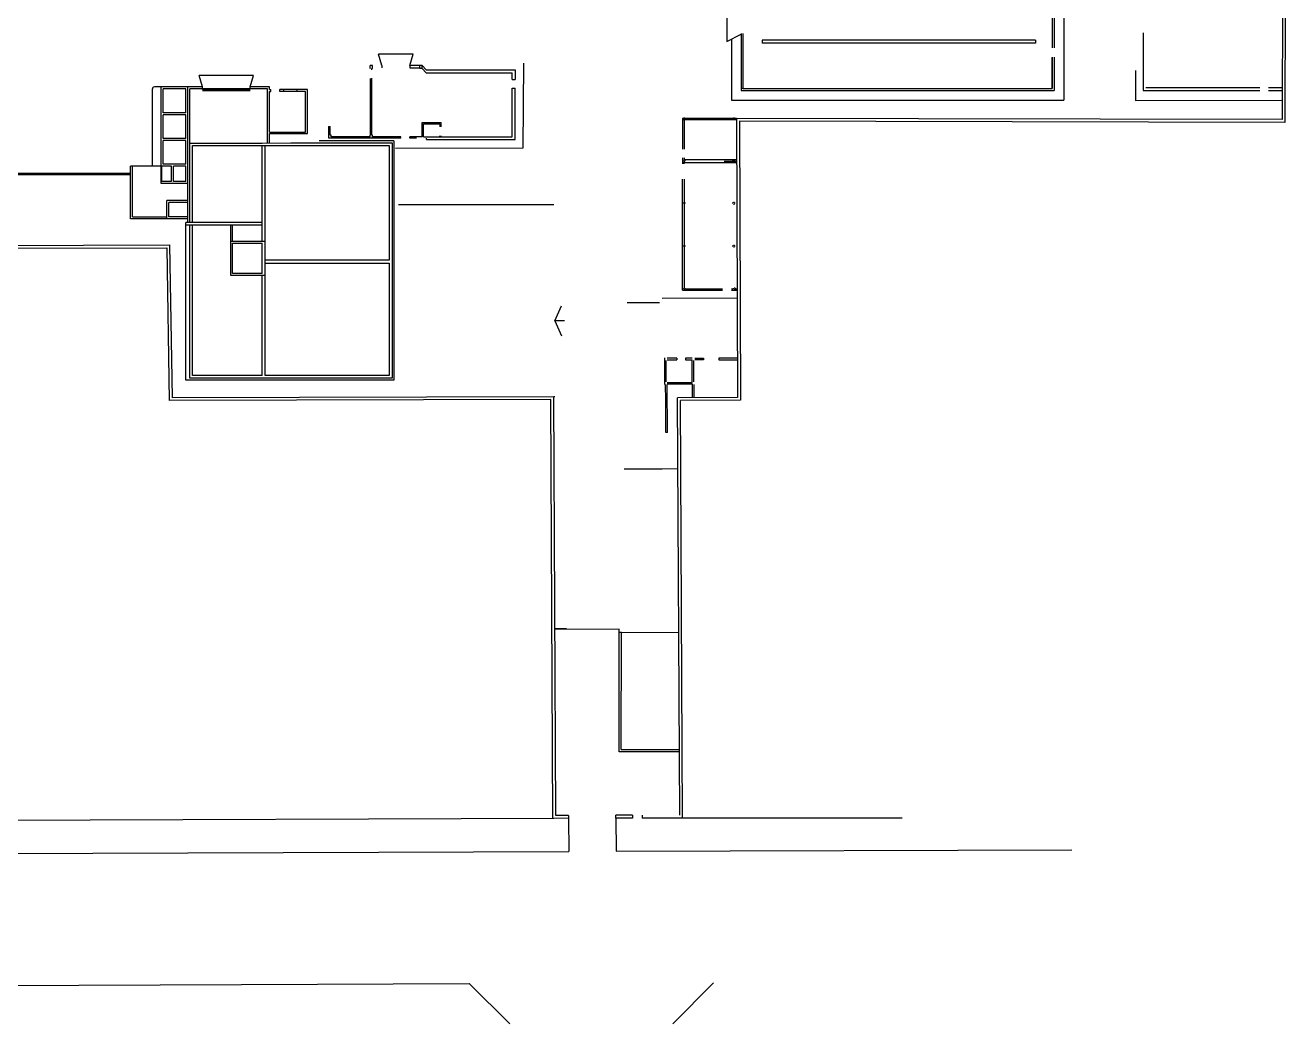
# Model space of a CAD drawing. Header units: metres. Extents: x 26063 to 242632, y 10780 to 213770.
# Drawn here: x 110500 to 242632, y 10780 to 115369 of the extents above; entities that cross this region are included whole.
import ezdxf

# ---------------------------------------------------------------- set-up
doc = ezdxf.new("R2010")
doc.units = ezdxf.units.M

msp = doc.modelspace()

# ---------------------------------------------------------------- linework, layer by layer
at = {"layer": 'Cordón'}
for p, q in [((216319, 113795), (187669, 113795)), ((187669, 113795), (187669, 113495)), ((216319, 113795), (216319, 113495)), ((216319, 113495), (187669, 113495)), ((179503, 105711), (179503, 105606)), ((179511, 105711), (179511, 105606)), ((184703, 105711), (184703, 105606)), ((184711, 105711), (184711, 105606)), ((179462, 105565), (179357, 105565)), ((179462, 105557), (179357, 105557)), ((179503, 105516), (179503, 105411)), ((179511, 105516), (179511, 105411)), ((179657, 105565), (179552, 105565)), ((179657, 105557), (179552, 105557)), ((184662, 105565), (184557, 105565)), ((184662, 105557), (184557, 105557)), ((184703, 105516), (184703, 105411)), ((184711, 105516), (184711, 105411)), ((184857, 105565), (184752, 105565)), ((184857, 105557), (184752, 105557)), ((179462, 101165), (179357, 101165)), ((179462, 101157), (179357, 101157)), ((179503, 101311), (179503, 101206)), ((179503, 101116), (179503, 101011)), ((179511, 101311), (179511, 101206)), ((179511, 101116), (179511, 101011)), ((179657, 101165), (179552, 101165)), ((179657, 101157), (179552, 101157)), ((184662, 101165), (184557, 101165)), ((184662, 101157), (184557, 101157)), ((184703, 101311), (184703, 101206)), ((184703, 101116), (184703, 101011)), ((184711, 101311), (184711, 101206)), ((184711, 101116), (184711, 101011)), ((184857, 101165), (184752, 101165)), ((184857, 101157), (184752, 101157)), ((91294, 99873), (121523, 99873)), ((91294, 99723), (121523, 99723)), ((179462, 96725), (179357, 96725)), ((179462, 96717), (179357, 96717)), ((179503, 96871), (179503, 96766)), ((179503, 96676), (179503, 96571)), ((179511, 96871), (179511, 96766)), ((179511, 96676), (179511, 96571)), ((179657, 96725), (179552, 96725)), ((179657, 96717), (179552, 96717)), ((184662, 96725), (184557, 96725)), ((184662, 96717), (184557, 96717)), ((184703, 96871), (184703, 96766)), ((184703, 96676), (184703, 96571)), ((184711, 96871), (184711, 96766)), ((184711, 96676), (184711, 96571)), ((184857, 96725), (184752, 96725)), ((184857, 96717), (184752, 96717)), ((179462, 92235), (179357, 92235)), ((179462, 92227), (179357, 92227)), ((179503, 92381), (179503, 92276)), ((179503, 92186), (179503, 92081)), ((179511, 92381), (179511, 92276)), ((179511, 92186), (179511, 92081)), ((179657, 92235), (179552, 92235)), ((179657, 92227), (179552, 92227)), ((184662, 92235), (184557, 92235)), ((184662, 92227), (184557, 92227)), ((184703, 92381), (184703, 92276)), ((184703, 92186), (184703, 92081)), ((184711, 92381), (184711, 92276)), ((184711, 92186), (184711, 92081)), ((184857, 92235), (184752, 92235)), ((184857, 92227), (184752, 92227)), ((179462, 87765), (179357, 87765)), ((179462, 87757), (179357, 87757)), ((179503, 87911), (179503, 87806)), ((179503, 87716), (179503, 87611)), ((179511, 87911), (179511, 87806)), ((179511, 87716), (179511, 87611)), ((179657, 87765), (179552, 87765)), ((179657, 87757), (179552, 87757)), ((184731, 87765), (184625, 87765)), ((184731, 87757), (184625, 87757)), ((184771, 87911), (184771, 87806)), ((184771, 87717), (184771, 87611)), ((184779, 87911), (184779, 87806)), ((184779, 87717), (184779, 87611)), ((184925, 87765), (184820, 87765)), ((184925, 87757), (184820, 87757)), ((173558, 86329), (176940, 86337)), ((177227, 86795), (185078, 86825)), ((165980, 76439), (165854, 76439)), ((173238, 68894), (177199, 68915)), ((177199, 68915), (178869, 68923)), ((167206, 52154), (165977, 52148)), ((172691, 39276), (172717, 51759)), ((172717, 51759), (172715, 52105)), ((172957, 51759), (172717, 51759)), ((172931, 39520), (172957, 51759)), ((172957, 51759), (178945, 51790)), ((179011, 39276), (172691, 39276)), ((172931, 39520), (179010, 39520)), ((167410, 32318), (165857, 32290)), ((167410, 32318), (167422, 28829)), ((174112, 32300), (172375, 32299)), ((172375, 32299), (172387, 28846)), ((202348, 32318), (175126, 32301)), ((63572, 28478), (167422, 28829)), ((172387, 28846), (220113, 29008)), ((92756, 14727), (133156, 14885)), ((133156, 14885), (156991, 14996)), ((156991, 14996), (161247, 10784)), ((178340, 10780), (182597, 15078))]:
    msp.add_line(p, q, dxfattribs=at)
at = {"layer": 'Cordón', "ltscale": 0.01}
msp.add_line((165857, 32290), (100458, 32047), dxfattribs=at)
msp.add_line((165857, 32290), (100458, 32047), dxfattribs=at)
at = {"layer": 'Muro'}
for p, q in [((242632, 167906), (242437, 105187)), ((242331, 167606), (242138, 105488)), ((227587, 114568), (227575, 108540)), ((146884, 111140), (146634, 111140)), ((146634, 110840), (146634, 111140)), ((146884, 110840), (146884, 111140)), ((151824, 111140), (150774, 111140)), ((151824, 110840), (151824, 111140)), ((152074, 111140), (151824, 111140)), ((152074, 111140), (152485, 110690)), ((152074, 110840), (152074, 111140)), ((218069, 108742), (218069, 111977)), ((146662, 110840), (146634, 110840)), ((146662, 103840), (146662, 109786)), ((146884, 110840), (146812, 110840)), ((146812, 110681), (146812, 110840)), ((146812, 103840), (146812, 109813)), ((150774, 110890), (151824, 110890)), ((152074, 110840), (151824, 110840)), ((152074, 110844), (152489, 110390)), ((152485, 110690), (161814, 110690)), ((152489, 110390), (161514, 110390)), ((161514, 109681), (161514, 110390)), ((161514, 109681), (161814, 109681)), ((161814, 110690), (161814, 109681)), ((124730, 106563), (124732, 108902)), ((129070, 108899), (124732, 108902)), ((124732, 98799), (124732, 108899)), ((127323, 108699), (124932, 108699)), ((124932, 106199), (124932, 108699)), ((127323, 106199), (127323, 108699)), ((127523, 96649), (127523, 108899)), ((129070, 108699), (127723, 108699)), ((127723, 94717), (127723, 108699)), ((129070, 108649), (129070, 108899)), ((136070, 108899), (134070, 108899)), ((134070, 108699), (134070, 108899)), ((135870, 108699), (134070, 108699)), ((135870, 103033), (135870, 108699)), ((136070, 108628), (136070, 108899)), ((136070, 108628), (136240, 108628)), ((136070, 108428), (136240, 108428)), ((136070, 104178), (136070, 108428)), ((136240, 108428), (136240, 108628)), ((140070, 108628), (137160, 108628)), ((137160, 108428), (137160, 108628)), ((139870, 108428), (137160, 108428)), ((137570, 108428), (137570, 108628)), ((138970, 108428), (138970, 108628)), ((139870, 104178), (139870, 108428)), ((140070, 104028), (140070, 108628)), ((161514, 103690), (161514, 108761)), ((161514, 108761), (161814, 108761)), ((161814, 103390), (161814, 108761)), ((227575, 108539), (239794, 108539)), ((227875, 108839), (239794, 108839)), ((240704, 108839), (242149, 108839)), ((240704, 108539), (242148, 108539)), ((127323, 106199), (124932, 106199)), ((127323, 105999), (124932, 105999)), ((124932, 103499), (124932, 105999)), ((127323, 103499), (127323, 105999)), ((142256, 104750), (142434, 104750)), ((142256, 104750), (142256, 104600)), ((142256, 104600), (142284, 104600)), ((142284, 103540), (142284, 104600)), ((142434, 103840), (142434, 104750)), ((152074, 103690), (152074, 105190)), ((152074, 105190), (154074, 105190)), ((152224, 105040), (153924, 105040)), ((152224, 103690), (152224, 105040)), ((153924, 105040), (153924, 104714)), ((154074, 104714), (154074, 105190)), ((185007, 105606), (179357, 105606)), ((179357, 105606), (179357, 102383)), ((185007, 105456), (179357, 105456)), ((179507, 105606), (179507, 102383)), ((242138, 105488), (185007, 105606)), ((185007, 105606), (185118, 76386)), ((242437, 105187), (185308, 105305)), ((185308, 105305), (185419, 76087)), ((127323, 103499), (124932, 103499)), ((124932, 100799), (124932, 103299)), ((127323, 103299), (124932, 103299)), ((127323, 100799), (127323, 103299)), ((136070, 104178), (139870, 104178)), ((136070, 104028), (140070, 104028)), ((136070, 103035), (136070, 104028)), ((149120, 103257), (141280, 103257)), ((146884, 103540), (142284, 103540)), ((142534, 103840), (142434, 103840)), ((142534, 103690), (142534, 103840)), ((146634, 103690), (142534, 103690)), ((149857, 103540), (146630, 103540)), ((146634, 103690), (146634, 103840)), ((146662, 103840), (146634, 103840)), ((146884, 103540), (146634, 103540)), ((146884, 103840), (146812, 103840)), ((149857, 103690), (146880, 103690)), ((146884, 103540), (146884, 103840)), ((149120, 103257), (149120, 78195)), ((152074, 103690), (150777, 103690)), ((151485, 103540), (150777, 103540)), ((152224, 103690), (161514, 103690)), ((152514, 103390), (152514, 103540)), ((152514, 103390), (161814, 103390)), ((127723, 103028), (135320, 103028)), ((128023, 102757), (148620, 102757)), ((128023, 94717), (128023, 102757)), ((135320, 103028), (138320, 103057)), ((135320, 92757), (135320, 102757)), ((135620, 92757), (135620, 102757)), ((138320, 103057), (148920, 103057)), ((148620, 102757), (148620, 90757)), ((148920, 103057), (148920, 78395)), ((121524, 95102), (121523, 100599)), ((121523, 95949), (121523, 100599)), ((121723, 95302), (121723, 100599)), ((124823, 98999), (124823, 100599)), ((125823, 100599), (124823, 100599)), ((127323, 100799), (124932, 100799)), ((125823, 98999), (125823, 100599)), ((127323, 100599), (126023, 100599)), ((126023, 98999), (126023, 100599)), ((127323, 98999), (127323, 100599)), ((179357, 101473), (179357, 100840)), ((179507, 101473), (179507, 101311)), ((185023, 101256), (179507, 101256)), ((179507, 100840), (179507, 101011)), ((185024, 100956), (179507, 100956)), ((185024, 101106), (183689, 101106)), ((179357, 87611), (179357, 99240)), ((179507, 99240), (179507, 87911)), ((127523, 98799), (124732, 98799)), ((125823, 98999), (124823, 98999)), ((127323, 98999), (126023, 98999)), ((125324, 95102), (125324, 97002)), ((125524, 95302), (125524, 96802)), ((127523, 94717), (127523, 96649)), ((121723, 95302), (125324, 95302)), ((127524, 95302), (125524, 95302)), ((125324, 95102), (121524, 95102)), ((127524, 95102), (125324, 95102)), ((127320, 78195), (127320, 94717)), ((132220, 94717), (127320, 94717)), ((132220, 94417), (127320, 94417)), ((127723, 78395), (127723, 94417)), ((128023, 78695), (128023, 94417)), ((132020, 92757), (132020, 94417)), ((135320, 94717), (132220, 94717)), ((135320, 94417), (132220, 94417)), ((132220, 92757), (132220, 94417)), ((132020, 89157), (132020, 92757)), ((132020, 92757), (135620, 92757)), ((132220, 89357), (132220, 92557)), ((132220, 92557), (135320, 92557)), ((135320, 89357), (135320, 92557)), ((135620, 89157), (135620, 92757)), ((100325, 92273), (125622, 92367)), ((100626, 91975), (125327, 92066)), ((125327, 92066), (125582, 76050)), ((125622, 92367), (125877, 76350)), ((136320, 90757), (135620, 90757)), ((135620, 90457), (136320, 90457)), ((148620, 90757), (136320, 90757)), ((136320, 90457), (148620, 90457)), ((148620, 90457), (148620, 78695)), ((135620, 89157), (132020, 89157)), ((135320, 89357), (132220, 89357)), ((135320, 86644), (135320, 89157)), ((135620, 78695), (135620, 89157)), ((179357, 87611), (183546, 87611)), ((179657, 87761), (183547, 87761)), ((184466, 87611), (185075, 87611)), ((184467, 87761), (184625, 87761)), ((185075, 87611), (184775, 87611)), ((184925, 87761), (185075, 87761)), ((135320, 78695), (135320, 86644)), ((177481, 77744), (177481, 80524)), ((177631, 78014), (177631, 80254)), ((178741, 80484), (177751, 80484)), ((177751, 80334), (178741, 80334)), ((178741, 80484), (178741, 80334)), ((180361, 80484), (179661, 80484)), ((179661, 80484), (179661, 80334)), ((179661, 80334), (180361, 80334)), ((180361, 77954), (180361, 80334)), ((180521, 78014), (180521, 80254)), ((180631, 80484), (181548, 80484)), ((181548, 80334), (180631, 80334)), ((181548, 80484), (181548, 80334)), ((181548, 80434), (181548, 80394)), ((183148, 80484), (183148, 80334)), ((185103, 80484), (183148, 80484)), ((183148, 80434), (183148, 80394)), ((183148, 80334), (185103, 80334)), ((149120, 78195), (127320, 78195)), ((148920, 78395), (127723, 78395)), ((135320, 78695), (128023, 78695)), ((135820, 78695), (135620, 78695)), ((136320, 78695), (135620, 78695)), ((148620, 78695), (136320, 78695)), ((177586, 76050), (177577, 77744)), ((177773, 72699), (177747, 77744)), ((177751, 77954), (180361, 77954)), ((177751, 77804), (180361, 77804)), ((178031, 77804), (178031, 77954)), ((178031, 77904), (178711, 77904)), ((178031, 77854), (178711, 77854)), ((178711, 77804), (178711, 77954)), ((180361, 77804), (180361, 76361)), ((180521, 77744), (180521, 76361)), ((165555, 76161), (125582, 76050)), ((165854, 76462), (125877, 76350)), ((165777, 32290), (165555, 76161)), ((166075, 32582), (165854, 76462)), ((177603, 72698), (177586, 76050)), ((185118, 76386), (178817, 76353)), ((179046, 32624), (178817, 76357)), ((179117, 76354), (179117, 76359)), ((185419, 76087), (179119, 76054)), ((179347, 32303), (179119, 76054)), ((177773, 72699), (177603, 72698)), ((167405, 32607), (166075, 32582)), ((167405, 32607), (167410, 32318)), ((174112, 32623), (172375, 32622)), ((172375, 32299), (172375, 32622)), ((174112, 32623), (174112, 32300)), ((175126, 32624), (175126, 32301))]:
    msp.add_line(p, q, dxfattribs=at)
at = {"layer": 'Muro', "linetype": 'Continuous'}
for p, q in [((218069, 118343), (218069, 113015)), ((218269, 118548), (218269, 113015)), ((185469, 114518), (185469, 108537)), ((185669, 114513), (185669, 108742)), ((218069, 112008), (218069, 108742)), ((218269, 112007), (218269, 108537)), ((185669, 108742), (185469, 108742)), ((185469, 108537), (218269, 108537)), ((185669, 108742), (218069, 108742))]:
    msp.add_line(p, q, dxfattribs=at)
at = {"layer": 'Muro', "color": 2}
for p, q in [((146884, 111140), (146634, 111140)), ((146634, 110840), (146634, 111140)), ((146884, 110840), (146884, 111140)), ((147839, 111140), (147839, 110890)), ((150774, 111140), (150774, 110890)), ((134070, 108699), (129070, 108699)), ((134070, 108649), (129070, 108649)), ((134070, 108549), (129070, 108549)), ((134070, 108499), (129070, 108499)), ((146880, 103540), (146630, 103540)), ((149857, 103540), (149857, 103690)), ((150777, 103540), (150777, 103690)), ((153924, 103690), (153924, 103794)), ((154074, 103690), (154074, 103794)), ((124732, 100599), (121523, 100599)), ((127524, 97002), (125324, 97002)), ((127524, 96802), (125524, 96802))]:
    msp.add_line(p, q, dxfattribs=at)
at = {"layer": 'Vereda'}
for p, q in [((219269, 119548), (219269, 107537)), ((183969, 118242), (183969, 113655)), ((183969, 113655), (185469, 114448)), ((184469, 113919), (184469, 107537)), ((147839, 111140), (147489, 112340)), ((151123, 112340), (147489, 112340)), ((150773, 111140), (151123, 112340)), ((162694, 111400), (162631, 102509)), ((134420, 110099), (128720, 110099)), ((129070, 108899), (128720, 110099)), ((134070, 108899), (134420, 110099)), ((226793, 110613), (226796, 107488)), ((123823, 100599), (123823, 108699)), ((124732, 108899), (124023, 108899)), ((184469, 107537), (219269, 107537)), ((226796, 107488), (242151, 107529)), ((162631, 102509), (149285, 102445)), ((165860, 96541), (149603, 96555)), ((165982, 84421), (166684, 85995)), ((166981, 84419), (165982, 84421)), ((165982, 84421), (166684, 82845)), ((172715, 52105), (165977, 52071))]:
    msp.add_line(p, q, dxfattribs=at)
msp.add_arc((124023, 108699), 200, 90, 180, dxfattribs=at)

doc.saveas('drawing.dxf')
